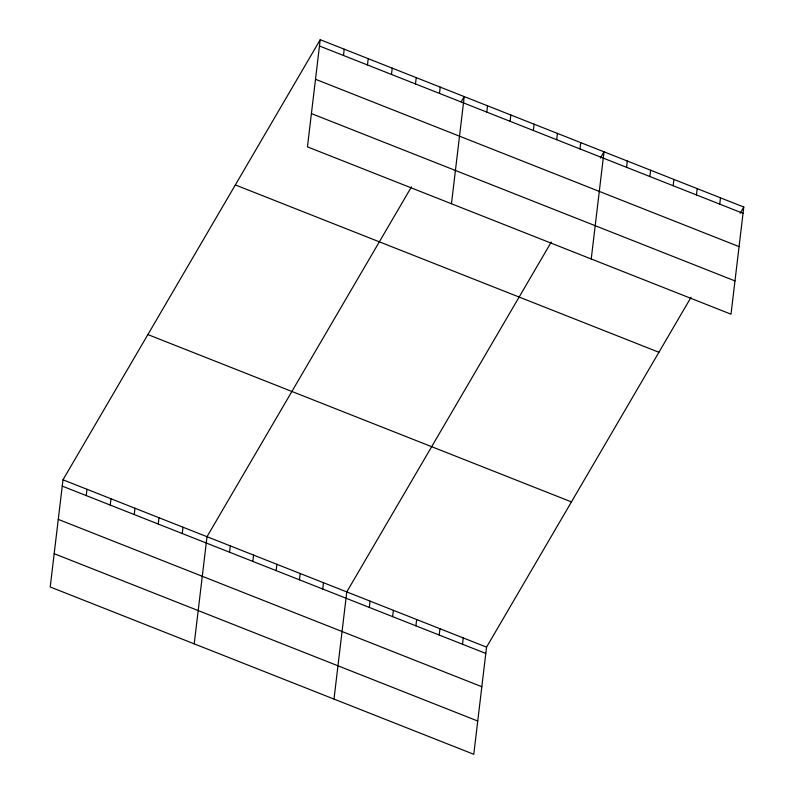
<?xml version="1.0" encoding="UTF-8"?>
<svg xmlns="http://www.w3.org/2000/svg" width="794" height="794" viewBox="0 0 794 794"><rect width="100%" height="100%" fill="white"/><g stroke="black" fill="none" stroke-linecap="round" stroke-linejoin="round"><path stroke-width="1.19" d="M320.22 39.7L307.447 146.86L731.006 314.196L743.789 207.036L320.22 39.7L62.994 479.804L50.211 586.965L473.78 754.3L486.553 647.14L691.038 297.293M86.238 495.585L86.993 489.283M110.247 505.073L110.991 498.771M134.246 514.552L135 508.249M158.244 524.03L158.999 517.738M182.253 533.518L182.997 527.216M194.222 643.855L207.006 536.694L411.481 186.848M229.545 552.207L230.3 545.905M252.839 561.408L253.594 555.105M276.133 570.608L276.888 564.306M343.474 55.481L344.229 49.178M299.437 579.819L300.182 573.516M367.473 64.969L368.227 58.667M322.731 589.019L323.486 582.717M391.482 74.447L392.226 68.145M333.996 699.077L346.779 591.917L551.264 242.071M415.48 83.936L416.235 77.633M369.319 607.43L370.073 601.127M439.479 93.414L440.233 87.112M392.613 616.63L393.367 610.328M451.458 203.75L464.232 96.59L461.205 101.781M415.917 625.831L416.661 619.528M486.782 112.103L487.536 105.8M439.211 635.031L439.965 628.739M510.076 121.303L510.83 115.001M462.505 644.242L463.259 637.939M533.37 130.504L534.124 124.201M556.673 139.714L557.418 133.412M579.967 148.915L580.712 142.612M591.232 258.973L604.016 151.813L600.373 158.046M626.555 167.326L627.31 161.023M649.849 176.526L650.604 170.224M673.153 185.727L673.898 179.424M696.447 194.937L697.192 188.635M719.741 204.137L720.495 197.835M740.147 213.258L743.789 207.036M319.476 46.002L743.035 213.338M315.506 79.281L739.065 246.626M311.417 113.572L734.976 280.917M235.342 184.933L658.901 352.268M147.882 334.572L571.442 501.907M62.994 479.804L486.553 647.14M62.24 486.107L485.799 653.442M58.27 519.385L481.829 686.731M54.181 553.676L477.74 721.021"/></g></svg>
